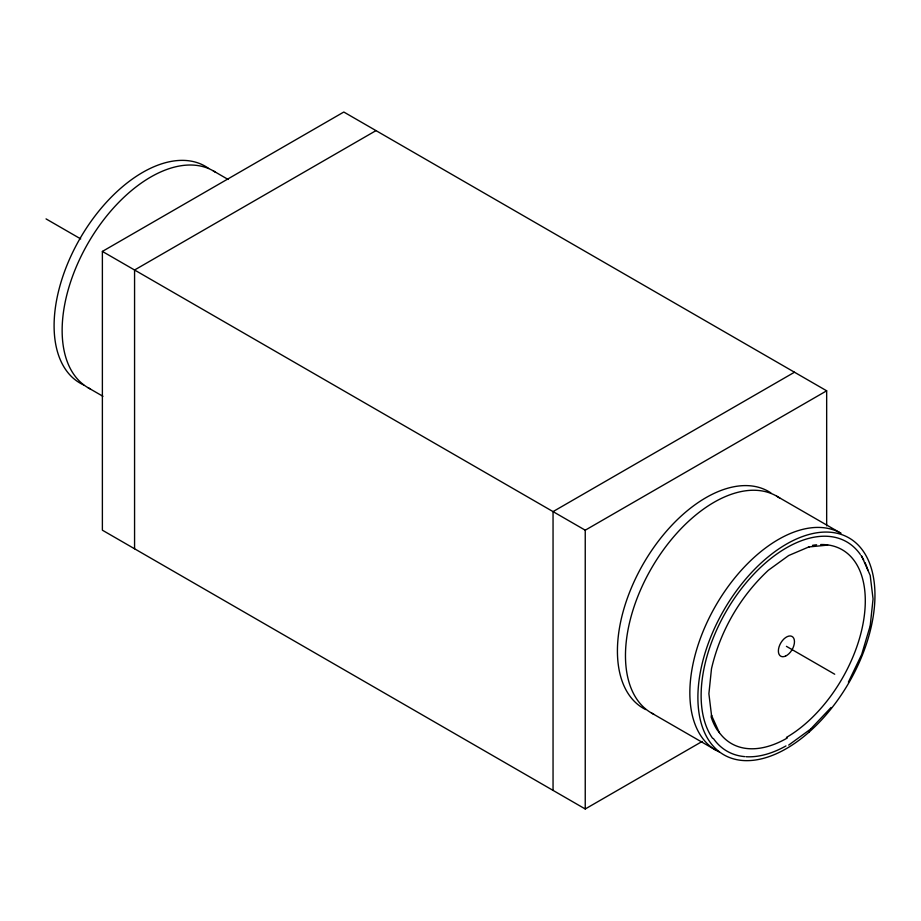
<?xml version="1.0" encoding="UTF-8"?>
<svg xmlns="http://www.w3.org/2000/svg" width="921" height="921" viewBox="0 0 921 921"><rect width="100%" height="100%" fill="white"/><g stroke="black" fill="none" stroke-linecap="round" stroke-linejoin="round"><path stroke-width="1.38" d="M870.195 625.831L873.062 598.961L870.195 575.406L861.538 555.835M870.057 626.292L861.699 654.428L848.391 682.127M810.871 728.799L831.064 707.489M788.698 745.077L810.538 729.156M702.216 741.428L585.238 808.972L102.381 530.197L102.381 251.421L343.809 112.028L826.667 390.803L826.667 525.879M375.998 130.621L134.57 270.003L134.57 548.778M794.478 372.222L553.049 511.604L553.049 790.379M102.381 251.421L585.238 530.197L826.667 390.803M827.68 545.094L808.557 546.982L809.363 546.717L788.698 555.513L768.39 570.226C740.139 596.543 720.141 631.161 711.484 668.784L708.894 693.743L711.611 716.02L711.438 715.203L719.359 732.713M213.269 170.88L228.12 179.457M776.599 496.12L840.977 533.282A125.187 72.275 -60 0 0 714.063 608.597A125.187 72.275 -60 0 0 719.37 751.973M46.05 218.899L80.714 238.907M786.43 646.346L834.714 674.23M88.071 387.718L102.933 396.295M651.4 712.946L715.778 750.12M718.127 731.32L718.864 731.919A111.694 64.482 -60 0 0 787.259 738.02L786.43 737.422A111.533 64.389 -60 0 0 863.311 622.239A111.533 64.389 -60 0 0 820.669 544.541M585.238 530.197L585.238 808.972M645.725 709.573A125.187 72.275 -60 0 1 643.353 563.744A125.187 72.275 -60 0 1 770.831 492.885M83.615 384.92A125.187 72.275 -60 0 1 80.023 238.516A125.187 72.275 -60 0 1 208.607 168.416M90.442 388.984A125.187 72.275 -60 0 1 88.071 243.156A125.187 72.275 -60 0 1 215.549 172.296M653.772 714.224A125.187 72.275 -60 0 1 651.987 567.382A125.187 72.275 -60 0 1 779.983 498.296M860.306 554.442A120.639 69.651 -60 0 0 743.777 585.664A120.639 69.651 -60 0 0 712.555 738.251L713.476 738.619A120.478 69.559 -60 0 0 744.663 756.613M861.031 555.513A120.639 69.651 -60 0 1 863.725 560.072M864.946 562.524A120.639 69.651 -60 0 1 868.008 570.467M717.413 730.261A111.533 64.389 -60 0 1 711.058 716.688M812.46 545.359A111.533 64.389 -60 0 1 816.605 544.795M785.958 745.941A120.478 69.559 -60 0 1 745.941 756.717M809.34 731.861A125.187 72.275 -60 0 0 849.024 537.933A125.187 72.275 -60 0 0 700.916 669.256A125.187 72.275 -60 0 0 809.34 731.861M785.59 656.074A11.386 6.574 -60 0 0 793.775 638.322A11.386 6.574 -60 0 0 779.914 644.642A11.386 6.574 -60 0 0 785.59 656.074"/></g></svg>
